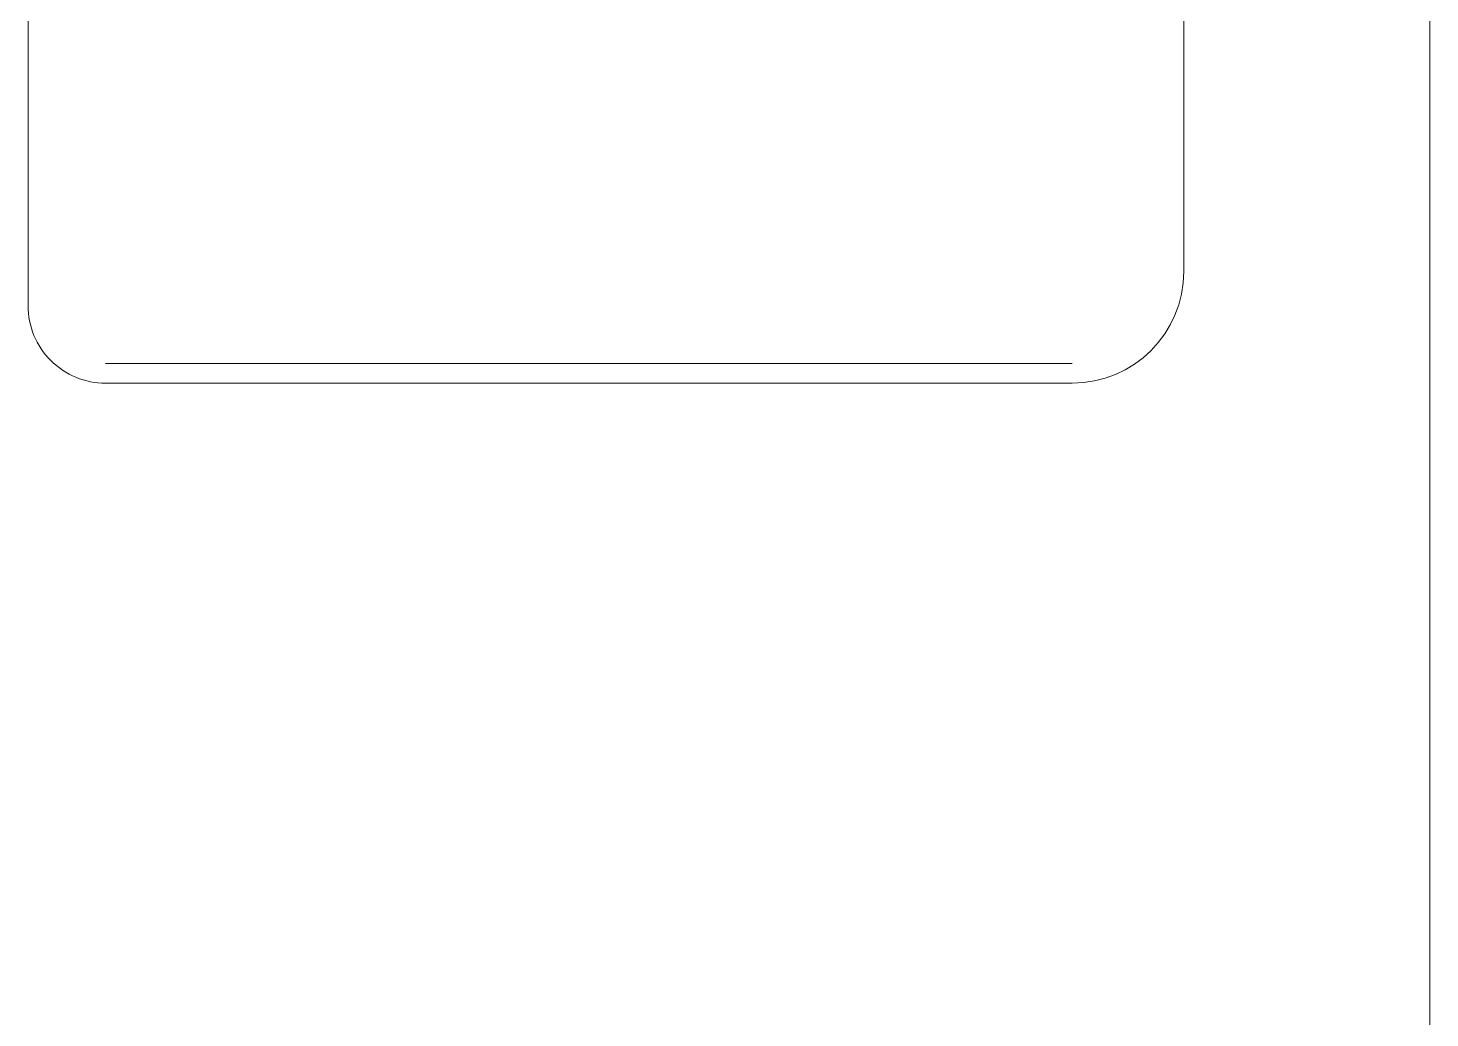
# Model space of a CAD drawing. Header units: inches. Extents: x -12418 to 57169, y -29325 to 19878.
# Drawn here: x 13858.5 to 14097.9, y -7885.7 to -7716.6 of the extents above; entities that cross this region are included whole.
import ezdxf

# ---------------------------------------------------------------- set-up
doc = ezdxf.new("R2010")
doc.units = ezdxf.units.IN
doc.header["$LTSCALE"] = 25
doc.header["$MEASUREMENT"] = 0
doc.linetypes.add('DASHDOT', pattern=[25.4, 12.7, -6.35, 0, -6.35])
for name, color, linetype, lineweight in [('00-Ground Floor$0$LOADING', 253, 'Continuous', 5), ('00-Ground Floor$0$Walls', 251, 'Continuous', 5), ('E-LITE-CLNG-CNDT', 6, 'DASHDOT', 35)]:
    doc.layers.add(name, color=color, linetype=linetype, lineweight=lineweight)

# ---------------------------------------------------------------- blocks, each defined once
blk = doc.blocks.new('00-Ground Floor$0$GF21008-P')
at = {"layer": '00-Ground Floor$0$LOADING'}
for p, q in [((-0.77088, 0), (0.79062, 0)), ((0.80631, -0.18414), (0.80631, -0.01908)), ((0.8097, -0.18414), (0.8097, -0.01908)), ((-0.7767, -0.1974), (0.79645, -0.1974))]:
    blk.add_line(p, q, dxfattribs=at)
for centre, radius, start, end in [((0.79062, -0.01908), 0.01908, 0, 90), ((0.79645, -0.18414), 0.01325, 270, 0)]:
    blk.add_arc(centre, radius, start, end, dxfattribs=at)
blk = doc.blocks.new('00-Ground Floor')
at = {"layer": '00-Ground Floor$0$Walls'}
blk.add_line((14097.93, -8477.43, 0), (14097.93, -4747.43, 0), dxfattribs=at)
at = {"layer": '00-Ground Floor$0$LOADING', "xscale": 1000, "yscale": 1000, "zscale": 1000, "rotation": 269.9999999999998}
blk.add_blockref('00-Ground Floor$0$GF21008-P', (14055.88, -6967.56), dxfattribs=at)

msp = doc.modelspace()

# ---------------------------------------------------------------- block references
at = {"layer": 'E-LITE-CLNG-CNDT'}
msp.add_blockref('00-Ground Floor', (0, 0), dxfattribs=at)

doc.saveas('drawing.dxf')
